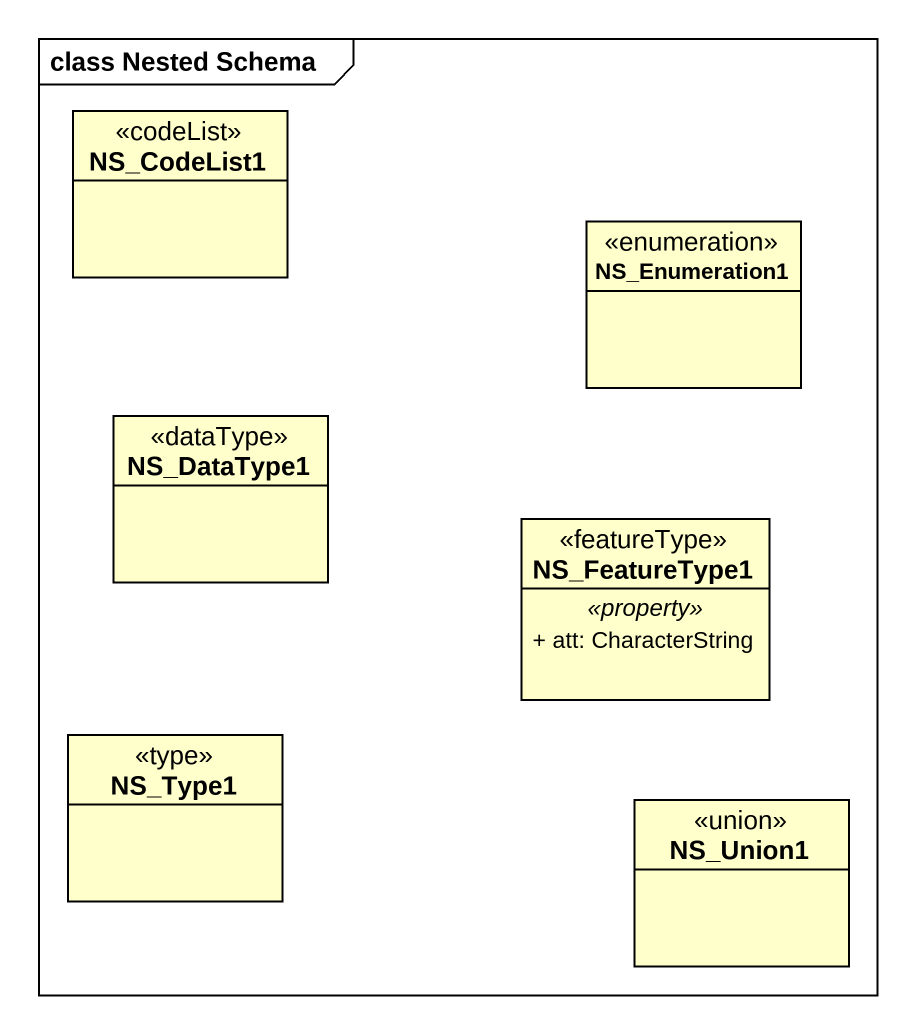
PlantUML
@startuml
mainframe class Nested Schema
hide circle
hide empty members
skinparam classAttributeIconSize 0
class NS_CodeList1 <<codeList>>
enum NS_Enumeration1
class NS_DataType1 <<dataType>>
class NS_FeatureType1 <<featureType>> {
  .. <<property>> ..
  + att: CharacterString
}
class NS_Type1 <<type>>
class NS_Union1 <<union>>
@enduml
